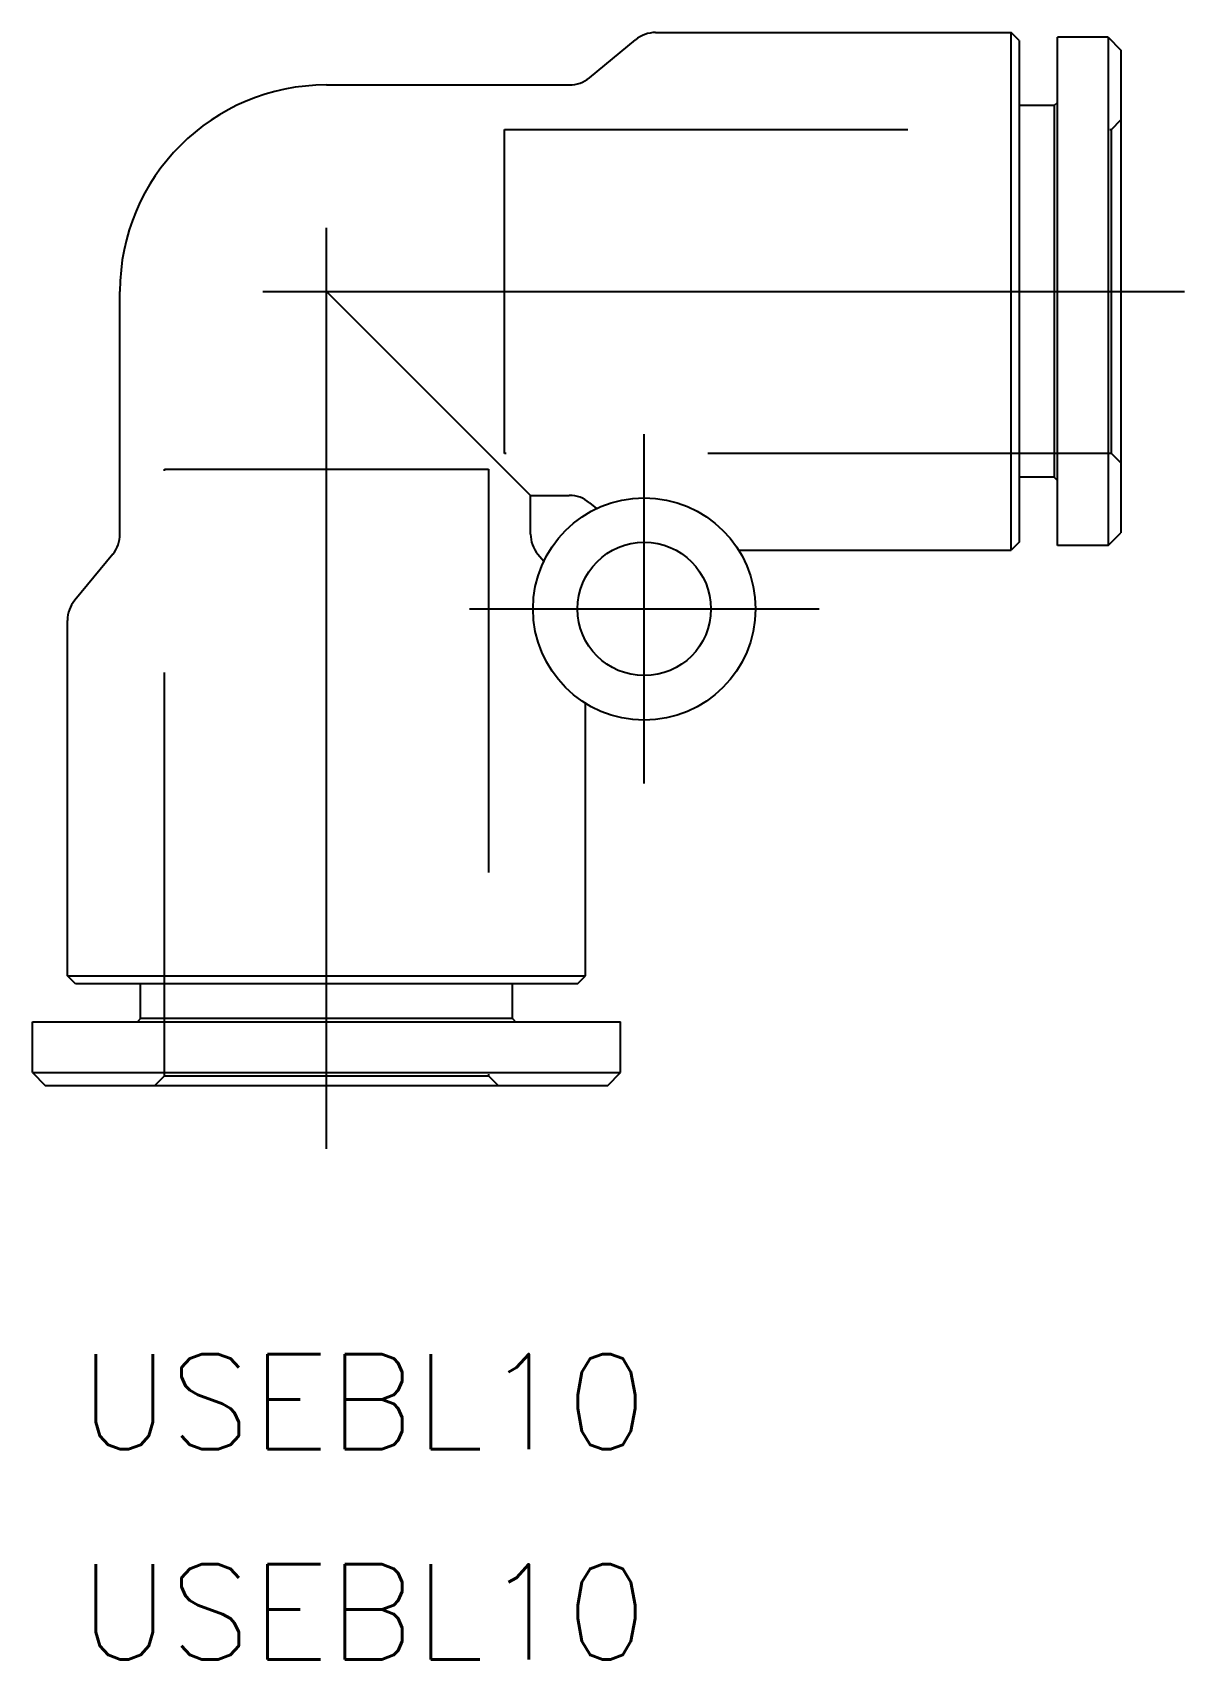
# Model space of a CAD drawing. Extents: x -9.2 to 70.9, y -18.1 to 35.1.
# Drawn here: x -9.2 to 27, y -18.1 to 33.1 of the extents above; entities that cross this region are included whole.
import ezdxf

# ---------------------------------------------------------------- set-up
doc = ezdxf.new("R2010")
doc.units = 0
doc.linetypes.add('CENTER', pattern=[50.8, 31.75, -6.35, 6.35, -6.35])
doc.linetypes.add('DASHED', pattern=[19.05, 12.7, -6.35])
doc.layers.get('0').update_dxf_attribs({"linetype": 'CONTINUOUS'})
doc.layers.add('CENTER', color=1, linetype='CENTER')
doc.styles.get("Standard").update_dxf_attribs({"font": 'txt.shx', "height": 3, "bigfont": 'bigfont.shx'})

msp = doc.modelspace()

# ---------------------------------------------------------------- linework, layer by layer
at = {"color": 7, "linetype": 'CONTINUOUS'}
for p, q in [((8.2771, 31.7286), (9.7229, 32.9214)), ((10.3593, 33.15), (21.55, 33.15)), ((21.55, 16.85), (21.55, 33.15)), ((21.8, 32.9), (21.55, 33.15)), ((21.8, 32.9), (21.8, 17.1)), ((24.6, 33), (23, 33)), ((23, 17), (23, 33)), ((24.6, 33), (24.6, 17)), ((24.6, 33), (25, 32.6)), ((25, 32.6), (25, 17.4)), ((0, 31.5), (7.6407, 31.5)), ((22.9, 30.85), (21.8, 30.85)), ((22.9, 30.85), (23, 30.95)), ((22.9, 30.85), (22.9, 19.15)), ((-6.5, 17.3593), (-6.5, 25)), ((6.4226, 18.5774), (0, 25)), ((22.9, 19.15), (21.8, 19.15)), ((22.9, 19.15), (23, 19.05)), ((6.4226, 18.5774), (7.6407, 18.5774)), ((6.4226, 17.3593), (6.4226, 18.5774)), ((8.2771, 18.3461), (8.4984, 18.1615)), ((21.8, 17.1), (21.55, 16.85)), ((24.6, 17), (23, 17)), ((24.6, 17), (25, 17.4)), ((-6.7286, 16.7229), (-7.9214, 15.2771)), ((6.6539, 16.7229), (6.8385, 16.5016)), ((12.9711, 16.85), (21.55, 16.85)), ((-8.15, 3.45), (-8.15, 14.6407)), ((8.15, 3.45), (8.15, 12.0289)), ((-8.15, 3.45), (8.15, 3.45)), ((-7.9, 3.2), (-8.15, 3.45)), ((7.9, 3.2), (-7.9, 3.2)), ((-5.85, 2.1), (-5.85, 3.2)), ((5.85, 2.1), (5.85, 3.2)), ((7.9, 3.2), (8.15, 3.45)), ((-5.85, 2.1), (-5.95, 2)), ((5.85, 2.1), (-5.85, 2.1)), ((5.85, 2.1), (5.95, 2)), ((-9.25, 2), (9.25, 2)), ((-9.25, 0.4), (-9.25, 2)), ((9.25, 0.4), (9.25, 2)), ((-9.25, 0.4), (0, 0.4)), ((-9.25, 0.4), (-8.85, 0)), ((-8.85, 0), (0, 0)), ((0, 0.4), (9.25, 0.4)), ((0, 0), (8.85, 0)), ((8.85, 0), (9.25, 0.4))]:
    msp.add_line(p, q, dxfattribs=at)
at = {"color": 3, "linetype": 'DASHED'}
for p, q in [((24.7, 30.1), (25, 30.4)), ((5.6, 30.1), (24.7, 30.1)), ((5.6, 19.9), (5.6, 30.1)), ((24.7, 19.9), (24.7, 30.1)), ((24.7, 19.9), (5.6, 19.9)), ((25, 19.6), (24.7, 19.9)), ((-5.1, 0.3), (-5.1, 19.4)), ((-5.1, 19.4), (5.1, 19.4)), ((5.1, 19.4), (5.1, 0.3)), ((-5.4, 0), (-5.1, 0.3)), ((-5.1, 0.3), (5.1, 0.3)), ((5.1, 0.3), (5.4, 0))]:
    msp.add_line(p, q, dxfattribs=at)
at = {"color": 7, "linetype": 'CONTINUOUS'}
for radius in [3.5, 2.1]:
    msp.add_circle((10, 15), radius, dxfattribs=at)
for centre, radius, start, end in [((10.3593, 32.15), 1, 90, 129.52263), ((0, 25), 6.5, 90, 180), ((7.6407, 32.5), 1, 270, 309.52263), ((7.6398, 17.5835), 0.9939, 50.11075, 89.94305), ((-7.5, 17.3593), 1, 320.47737, 0), ((7.4165, 17.3602), 0.9939, 180.05695, 219.88925), ((-7.15, 14.6407), 1, 140.47737, 180)]:
    msp.add_arc(centre, radius, start, end, dxfattribs=at)
at = {"layer": 'CENTER', "color": 1, "linetype": 'CENTER'}
for p, q in [((0, -2), (0, 27)), ((-2, 25), (27, 25)), ((10, 9.5), (10, 20.5)), ((4.5, 15), (15.5, 15))]:
    msp.add_line(p, q, dxfattribs=at)

# ---------------------------------------------------------------- texts
at = {"color": 7, "linetype": 'CONTINUOUS'}
for p in [(-7.7756, -11.46), (-7.7756, -18.0776)]:
    msp.add_text('USEBL10', height=3, dxfattribs=at).set_placement(p)

doc.saveas('drawing.dxf')
